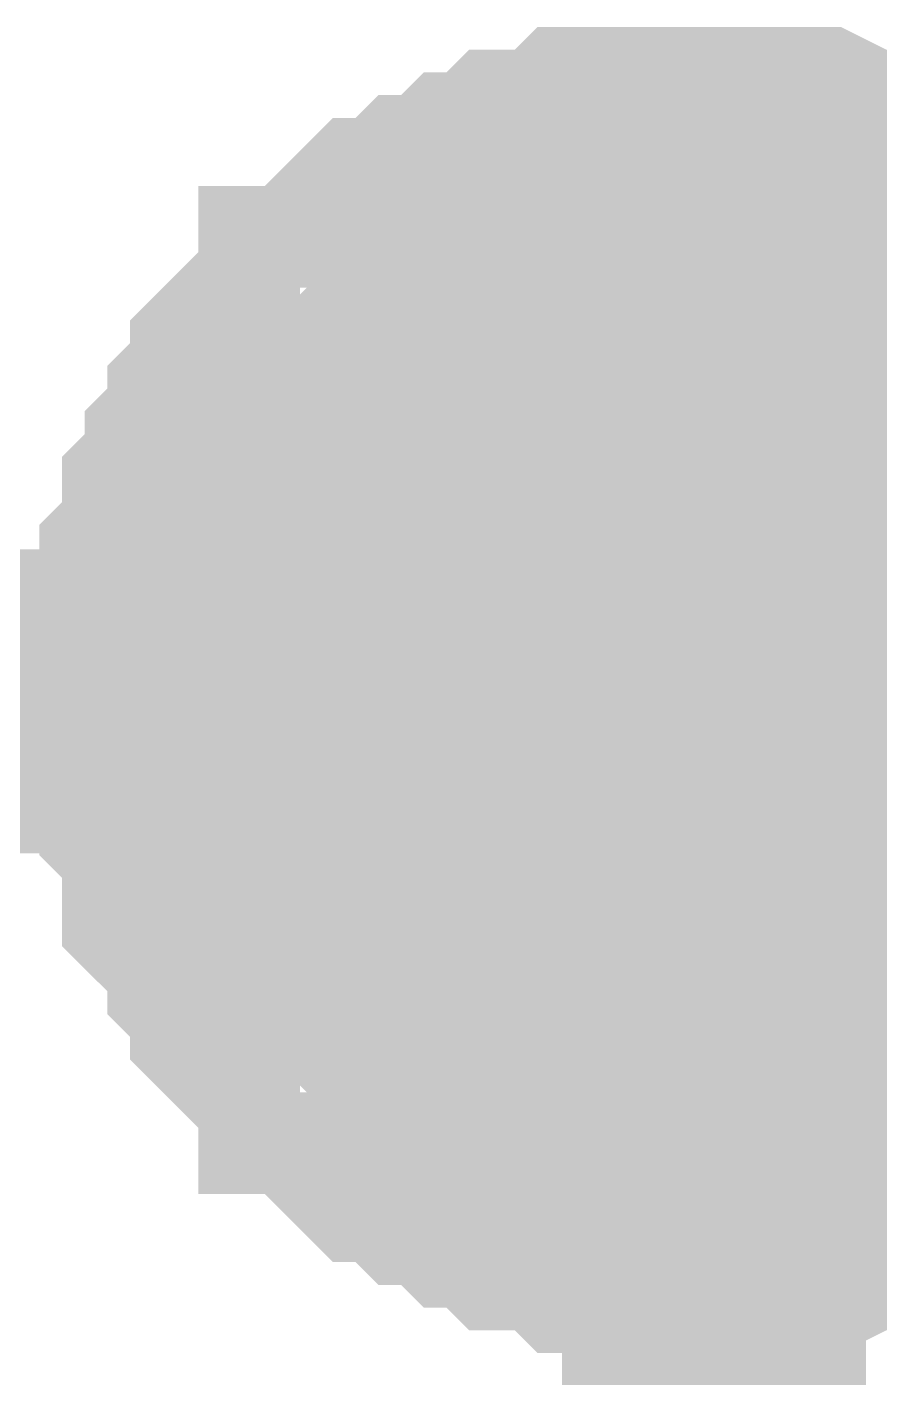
# Model space of a CAD drawing. Header units: inches. Extents: x 0 to 594, y 0 to 420.
# Drawn here: x 536.835 to 537.675, y 159.32 to 160.651 of the extents above; entities that cross this region are included whole.
import ezdxf

# ---------------------------------------------------------------- set-up
doc = ezdxf.new("R2010")
doc.units = ezdxf.units.IN
doc.layers.add('Sheet', color=255, linetype='Continuous')

msp = doc.modelspace()

# ---------------------------------------------------------------- linework, layer by layer
at = {"layer": 'Sheet'}
for points in [[(536.9966, 159.9861, 0.2997, 0.2997, 0), (536.9966, 160.0085, 0.2997, 0.2997, 0), (536.9966, 160.0309, 0.2997, 0.2997, 0), (536.9966, 160.0757, 0.2997, 0.2997, 0), (536.9966, 160.0981, 0.2997, 0.2997, 0), (537.019, 160.1205, 0.2997, 0.2997, 0), (537.019, 160.1429, 0.2997, 0.2997, 0), (537.019, 160.1653, 0.2997, 0.2997, 0), (537.0414, 160.1877, 0.2997, 0.2997, 0), (537.0414, 160.2101, 0.2997, 0.2997, 0), (537.0638, 160.2325, 0.2997, 0.2997, 0), (537.0638, 160.2549, 0.2997, 0.2997, 0), (537.0862, 160.2773, 0.2997, 0.2997, 0), (537.0862, 160.2997, 0.2997, 0.2997, 0), (537.1086, 160.3221, 0.2997, 0.2997, 0), (537.131, 160.3445, 0.2997, 0.2997, 0), (537.1534, 160.3445, 0.2997, 0.2997, 0), (537.1534, 160.3669, 0.2997, 0.2997, 0), (537.1758, 160.3893, 0.2997, 0.2997, 0), (537.1982, 160.4117, 0.2997, 0.2997, 0), (537.2206, 160.4117, 0.2997, 0.2997, 0), (537.243, 160.4341, 0.2997, 0.2997, 0), (537.2654, 160.4341, 0.2997, 0.2997, 0), (537.2878, 160.4565, 0.2997, 0.2997, 0), (537.3102, 160.4565, 0.2997, 0.2997, 0), (537.3326, 160.4789, 0.2997, 0.2997, 0), (537.355, 160.4789, 0.2997, 0.2997, 0), (537.3774, 160.4789, 0.2997, 0.2997, 0), (537.3998, 160.5013, 0.2997, 0.2997, 0), (537.4222, 160.5013, 0.2997, 0.2997, 0), (537.467, 160.5013, 0.2997, 0.2997, 0), (537.4894, 160.5013, 0.2997, 0.2997, 0), (537.5118, 160.5013, 0.2997, 0.2997, 0)], [(536.9966, 159.9861, 0.2997, 0.2997, 0), (536.9966, 160.0085, 0.2997, 0.2997, 0), (536.9966, 160.0309, 0.2997, 0.2997, 0), (536.9966, 160.0757, 0.2997, 0.2997, 0), (536.9966, 160.0981, 0.2997, 0.2997, 0), (537.019, 160.1205, 0.2997, 0.2997, 0), (537.019, 160.1429, 0.2997, 0.2997, 0), (537.019, 160.1653, 0.2997, 0.2997, 0), (537.0414, 160.1877, 0.2997, 0.2997, 0), (537.0414, 160.2101, 0.2997, 0.2997, 0), (537.0638, 160.2325, 0.2997, 0.2997, 0), (537.0638, 160.2549, 0.2997, 0.2997, 0), (537.0862, 160.2773, 0.2997, 0.2997, 0), (537.0862, 160.2997, 0.2997, 0.2997, 0), (537.1086, 160.3221, 0.2997, 0.2997, 0), (537.131, 160.3445, 0.2997, 0.2997, 0), (537.1534, 160.3445, 0.2997, 0.2997, 0), (537.1534, 160.3669, 0.2997, 0.2997, 0), (537.1758, 160.3893, 0.2997, 0.2997, 0), (537.1982, 160.4117, 0.2997, 0.2997, 0), (537.2206, 160.4117, 0.2997, 0.2997, 0), (537.243, 160.4341, 0.2997, 0.2997, 0), (537.2654, 160.4341, 0.2997, 0.2997, 0), (537.2878, 160.4565, 0.2997, 0.2997, 0), (537.3102, 160.4565, 0.2997, 0.2997, 0), (537.3326, 160.4789, 0.2997, 0.2997, 0), (537.355, 160.4789, 0.2997, 0.2997, 0), (537.3774, 160.4789, 0.2997, 0.2997, 0), (537.3998, 160.5013, 0.2997, 0.2997, 0), (537.4222, 160.5013, 0.2997, 0.2997, 0), (537.467, 160.5013, 0.2997, 0.2997, 0), (537.4894, 160.5013, 0.2997, 0.2997, 0), (537.5118, 160.5013, 0.2997, 0.2997, 0)], [(536.9966, 159.9861, 0.2997, 0.2997, 0), (536.9966, 160.0085, 0.2997, 0.2997, 0), (536.9966, 160.0309, 0.2997, 0.2997, 0), (536.9966, 160.0757, 0.2997, 0.2997, 0), (536.9966, 160.0981, 0.2997, 0.2997, 0), (537.019, 160.1205, 0.2997, 0.2997, 0), (537.019, 160.1429, 0.2997, 0.2997, 0), (537.019, 160.1653, 0.2997, 0.2997, 0), (537.0414, 160.1877, 0.2997, 0.2997, 0), (537.0414, 160.2101, 0.2997, 0.2997, 0), (537.0638, 160.2325, 0.2997, 0.2997, 0), (537.0638, 160.2549, 0.2997, 0.2997, 0), (537.0862, 160.2773, 0.2997, 0.2997, 0), (537.0862, 160.2997, 0.2997, 0.2997, 0), (537.1086, 160.3221, 0.2997, 0.2997, 0), (537.131, 160.3445, 0.2997, 0.2997, 0), (537.1534, 160.3445, 0.2997, 0.2997, 0), (537.1534, 160.3669, 0.2997, 0.2997, 0), (537.1758, 160.3893, 0.2997, 0.2997, 0), (537.1982, 160.4117, 0.2997, 0.2997, 0), (537.2206, 160.4117, 0.2997, 0.2997, 0), (537.243, 160.4341, 0.2997, 0.2997, 0), (537.2654, 160.4341, 0.2997, 0.2997, 0), (537.2878, 160.4565, 0.2997, 0.2997, 0), (537.3102, 160.4565, 0.2997, 0.2997, 0), (537.3326, 160.4789, 0.2997, 0.2997, 0), (537.355, 160.4789, 0.2997, 0.2997, 0), (537.3774, 160.4789, 0.2997, 0.2997, 0), (537.3998, 160.5013, 0.2997, 0.2997, 0), (537.4222, 160.5013, 0.2997, 0.2997, 0), (537.467, 160.5013, 0.2997, 0.2997, 0), (537.4894, 160.5013, 0.2997, 0.2997, 0), (537.5118, 160.5013, 0.2997, 0.2997, 0)], [(536.9966, 159.9861, 0.2997, 0.2997, 0), (536.9966, 160.0085, 0.2997, 0.2997, 0), (536.9966, 160.0309, 0.2997, 0.2997, 0), (536.9966, 160.0757, 0.2997, 0.2997, 0), (536.9966, 160.0981, 0.2997, 0.2997, 0), (537.019, 160.1205, 0.2997, 0.2997, 0), (537.019, 160.1429, 0.2997, 0.2997, 0), (537.019, 160.1653, 0.2997, 0.2997, 0), (537.0414, 160.1877, 0.2997, 0.2997, 0), (537.0414, 160.2101, 0.2997, 0.2997, 0), (537.0638, 160.2325, 0.2997, 0.2997, 0), (537.0638, 160.2549, 0.2997, 0.2997, 0), (537.0862, 160.2773, 0.2997, 0.2997, 0), (537.0862, 160.2997, 0.2997, 0.2997, 0), (537.1086, 160.3221, 0.2997, 0.2997, 0), (537.131, 160.3445, 0.2997, 0.2997, 0), (537.1534, 160.3445, 0.2997, 0.2997, 0), (537.1534, 160.3669, 0.2997, 0.2997, 0), (537.1758, 160.3893, 0.2997, 0.2997, 0), (537.1982, 160.4117, 0.2997, 0.2997, 0), (537.2206, 160.4117, 0.2997, 0.2997, 0), (537.243, 160.4341, 0.2997, 0.2997, 0), (537.2654, 160.4341, 0.2997, 0.2997, 0), (537.2878, 160.4565, 0.2997, 0.2997, 0), (537.3102, 160.4565, 0.2997, 0.2997, 0), (537.3326, 160.4789, 0.2997, 0.2997, 0), (537.355, 160.4789, 0.2997, 0.2997, 0), (537.3774, 160.4789, 0.2997, 0.2997, 0), (537.3998, 160.5013, 0.2997, 0.2997, 0), (537.4222, 160.5013, 0.2997, 0.2997, 0), (537.467, 160.5013, 0.2997, 0.2997, 0), (537.4894, 160.5013, 0.2997, 0.2997, 0), (537.5118, 160.5013, 0.2997, 0.2997, 0)], [(536.9966, 159.9861, 0.2997, 0.2997, 0), (536.9966, 160.0085, 0.2997, 0.2997, 0), (536.9966, 160.0309, 0.2997, 0.2997, 0), (536.9966, 160.0757, 0.2997, 0.2997, 0), (536.9966, 160.0981, 0.2997, 0.2997, 0), (537.019, 160.1205, 0.2997, 0.2997, 0), (537.019, 160.1429, 0.2997, 0.2997, 0), (537.019, 160.1653, 0.2997, 0.2997, 0), (537.0414, 160.1877, 0.2997, 0.2997, 0), (537.0414, 160.2101, 0.2997, 0.2997, 0), (537.0638, 160.2325, 0.2997, 0.2997, 0), (537.0638, 160.2549, 0.2997, 0.2997, 0), (537.0862, 160.2773, 0.2997, 0.2997, 0), (537.0862, 160.2997, 0.2997, 0.2997, 0), (537.1086, 160.3221, 0.2997, 0.2997, 0), (537.131, 160.3445, 0.2997, 0.2997, 0), (537.1534, 160.3445, 0.2997, 0.2997, 0), (537.1534, 160.3669, 0.2997, 0.2997, 0), (537.1758, 160.3893, 0.2997, 0.2997, 0), (537.1982, 160.4117, 0.2997, 0.2997, 0), (537.2206, 160.4117, 0.2997, 0.2997, 0), (537.243, 160.4341, 0.2997, 0.2997, 0), (537.2654, 160.4341, 0.2997, 0.2997, 0), (537.2878, 160.4565, 0.2997, 0.2997, 0), (537.3102, 160.4565, 0.2997, 0.2997, 0), (537.3326, 160.4789, 0.2997, 0.2997, 0), (537.355, 160.4789, 0.2997, 0.2997, 0), (537.3774, 160.4789, 0.2997, 0.2997, 0), (537.3998, 160.5013, 0.2997, 0.2997, 0), (537.4222, 160.5013, 0.2997, 0.2997, 0), (537.467, 160.5013, 0.2997, 0.2997, 0), (537.4894, 160.5013, 0.2997, 0.2997, 0), (537.5118, 160.5013, 0.2997, 0.2997, 0)], [(537.5118, 160.5013, 0.2997, 0.2997, 0), (537.5118, 160.5013, 0.2997, 0.2997, 0)], [(537.5118, 160.5013, 0.2997, 0.2997, 0), (537.5342, 160.5013, 0.2997, 0.2997, 0), (537.5566, 160.5013, 0.2997, 0.2997, 0), (537.579, 160.5013, 0.2997, 0.2997, 0), (537.6014, 160.5013, 0.2997, 0.2997, 0), (537.6462, 160.4789, 0.2997, 0.2997, 0), (537.6686, 160.4789, 0.2997, 0.2997, 0), (537.691, 160.4789, 0.2997, 0.2997, 0), (537.7133, 160.4565, 0.2997, 0.2997, 0), (537.7357, 160.4565, 0.2997, 0.2997, 0), (537.7581, 160.4341, 0.2997, 0.2997, 0), (537.7805, 160.4341, 0.2997, 0.2997, 0), (537.8029, 160.4117, 0.2997, 0.2997, 0), (537.8029, 160.4117, 0.2997, 0.2997, 0), (537.8253, 160.3893, 0.2997, 0.2997, 0)], [(537.5118, 160.5013, 0.2997, 0.2997, 0), (537.5118, 160.5013, 0.2997, 0.2997, 0)], [(537.5118, 160.5013, 0.2997, 0.2997, 0), (537.5342, 160.5013, 0.2997, 0.2997, 0), (537.5566, 160.5013, 0.2997, 0.2997, 0), (537.579, 160.5013, 0.2997, 0.2997, 0), (537.6014, 160.5013, 0.2997, 0.2997, 0), (537.6462, 160.4789, 0.2997, 0.2997, 0), (537.6686, 160.4789, 0.2997, 0.2997, 0), (537.691, 160.4789, 0.2997, 0.2997, 0), (537.7133, 160.4565, 0.2997, 0.2997, 0), (537.7357, 160.4565, 0.2997, 0.2997, 0), (537.7581, 160.4341, 0.2997, 0.2997, 0), (537.7805, 160.4341, 0.2997, 0.2997, 0), (537.8029, 160.4117, 0.2997, 0.2997, 0), (537.8029, 160.4117, 0.2997, 0.2997, 0), (537.8253, 160.3893, 0.2997, 0.2997, 0)], [(537.5118, 160.5013, 0.2997, 0.2997, 0), (537.5118, 160.5013, 0.2997, 0.2997, 0)], [(537.5118, 160.5013, 0.2997, 0.2997, 0), (537.5342, 160.5013, 0.2997, 0.2997, 0), (537.5566, 160.5013, 0.2997, 0.2997, 0), (537.579, 160.5013, 0.2997, 0.2997, 0), (537.6014, 160.5013, 0.2997, 0.2997, 0), (537.6462, 160.4789, 0.2997, 0.2997, 0), (537.6686, 160.4789, 0.2997, 0.2997, 0), (537.691, 160.4789, 0.2997, 0.2997, 0), (537.7133, 160.4565, 0.2997, 0.2997, 0), (537.7357, 160.4565, 0.2997, 0.2997, 0), (537.7581, 160.4341, 0.2997, 0.2997, 0), (537.7805, 160.4341, 0.2997, 0.2997, 0), (537.8029, 160.4117, 0.2997, 0.2997, 0), (537.8029, 160.4117, 0.2997, 0.2997, 0), (537.8253, 160.3893, 0.2997, 0.2997, 0)], [(537.5118, 160.5013, 0.2997, 0.2997, 0), (537.5118, 160.5013, 0.2997, 0.2997, 0)], [(537.5118, 160.5013, 0.2997, 0.2997, 0), (537.5342, 160.5013, 0.2997, 0.2997, 0), (537.5566, 160.5013, 0.2997, 0.2997, 0), (537.579, 160.5013, 0.2997, 0.2997, 0), (537.6014, 160.5013, 0.2997, 0.2997, 0), (537.6462, 160.4789, 0.2997, 0.2997, 0), (537.6686, 160.4789, 0.2997, 0.2997, 0), (537.691, 160.4789, 0.2997, 0.2997, 0), (537.7133, 160.4565, 0.2997, 0.2997, 0), (537.7357, 160.4565, 0.2997, 0.2997, 0), (537.7581, 160.4341, 0.2997, 0.2997, 0), (537.7805, 160.4341, 0.2997, 0.2997, 0), (537.8029, 160.4117, 0.2997, 0.2997, 0), (537.8029, 160.4117, 0.2997, 0.2997, 0), (537.8253, 160.3893, 0.2997, 0.2997, 0)], [(537.5118, 160.5013, 0.2997, 0.2997, 0), (537.5118, 160.5013, 0.2997, 0.2997, 0)], [(537.5118, 160.5013, 0.2997, 0.2997, 0), (537.5342, 160.5013, 0.2997, 0.2997, 0), (537.5566, 160.5013, 0.2997, 0.2997, 0), (537.579, 160.5013, 0.2997, 0.2997, 0), (537.6014, 160.5013, 0.2997, 0.2997, 0), (537.6462, 160.4789, 0.2997, 0.2997, 0), (537.6686, 160.4789, 0.2997, 0.2997, 0), (537.691, 160.4789, 0.2997, 0.2997, 0), (537.7133, 160.4565, 0.2997, 0.2997, 0), (537.7357, 160.4565, 0.2997, 0.2997, 0), (537.7581, 160.4341, 0.2997, 0.2997, 0), (537.7805, 160.4341, 0.2997, 0.2997, 0), (537.8029, 160.4117, 0.2997, 0.2997, 0), (537.8029, 160.4117, 0.2997, 0.2997, 0), (537.8253, 160.3893, 0.2997, 0.2997, 0)], [(536.9966, 159.9861, 0.0991, 0.0991, 0), (536.9966, 160.0085, 0.0991, 0.0991, 0), (536.9966, 160.0309, 0.0991, 0.0991, 0), (536.9966, 160.0757, 0.0991, 0.0991, 0), (536.9966, 160.0981, 0.0991, 0.0991, 0), (537.019, 160.1205, 0.0991, 0.0991, 0), (537.019, 160.1429, 0.0991, 0.0991, 0), (537.019, 160.1653, 0.0991, 0.0991, 0), (537.0414, 160.1877, 0.0991, 0.0991, 0), (537.0414, 160.2101, 0.0991, 0.0991, 0), (537.0638, 160.2325, 0.0991, 0.0991, 0), (537.0638, 160.2549, 0.0991, 0.0991, 0), (537.0862, 160.2773, 0.0991, 0.0991, 0), (537.0862, 160.2997, 0.0991, 0.0991, 0), (537.1086, 160.3221, 0.0991, 0.0991, 0), (537.131, 160.3445, 0.0991, 0.0991, 0), (537.1534, 160.3445, 0.0991, 0.0991, 0), (537.1534, 160.3669, 0.0991, 0.0991, 0), (537.1758, 160.3893, 0.0991, 0.0991, 0), (537.1982, 160.4117, 0.0991, 0.0991, 0), (537.2206, 160.4117, 0.0991, 0.0991, 0), (537.243, 160.4341, 0.0991, 0.0991, 0), (537.2654, 160.4341, 0.0991, 0.0991, 0), (537.2878, 160.4565, 0.0991, 0.0991, 0), (537.3102, 160.4565, 0.0991, 0.0991, 0), (537.3326, 160.4789, 0.0991, 0.0991, 0), (537.355, 160.4789, 0.0991, 0.0991, 0), (537.3774, 160.4789, 0.0991, 0.0991, 0), (537.3998, 160.5013, 0.0991, 0.0991, 0), (537.4222, 160.5013, 0.0991, 0.0991, 0), (537.467, 160.5013, 0.0991, 0.0991, 0), (537.4894, 160.5013, 0.0991, 0.0991, 0), (537.5118, 160.5013, 0.0991, 0.0991, 0)], [(536.9966, 159.9861, 0.0991, 0.0991, 0), (536.9966, 160.0085, 0.0991, 0.0991, 0), (536.9966, 160.0309, 0.0991, 0.0991, 0), (536.9966, 160.0757, 0.0991, 0.0991, 0), (536.9966, 160.0981, 0.0991, 0.0991, 0), (537.019, 160.1205, 0.0991, 0.0991, 0), (537.019, 160.1429, 0.0991, 0.0991, 0), (537.019, 160.1653, 0.0991, 0.0991, 0), (537.0414, 160.1877, 0.0991, 0.0991, 0), (537.0414, 160.2101, 0.0991, 0.0991, 0), (537.0638, 160.2325, 0.0991, 0.0991, 0), (537.0638, 160.2549, 0.0991, 0.0991, 0), (537.0862, 160.2773, 0.0991, 0.0991, 0), (537.0862, 160.2997, 0.0991, 0.0991, 0), (537.1086, 160.3221, 0.0991, 0.0991, 0), (537.131, 160.3445, 0.0991, 0.0991, 0), (537.1534, 160.3445, 0.0991, 0.0991, 0), (537.1534, 160.3669, 0.0991, 0.0991, 0), (537.1758, 160.3893, 0.0991, 0.0991, 0), (537.1982, 160.4117, 0.0991, 0.0991, 0), (537.2206, 160.4117, 0.0991, 0.0991, 0), (537.243, 160.4341, 0.0991, 0.0991, 0), (537.2654, 160.4341, 0.0991, 0.0991, 0), (537.2878, 160.4565, 0.0991, 0.0991, 0), (537.3102, 160.4565, 0.0991, 0.0991, 0), (537.3326, 160.4789, 0.0991, 0.0991, 0), (537.355, 160.4789, 0.0991, 0.0991, 0), (537.3774, 160.4789, 0.0991, 0.0991, 0), (537.3998, 160.5013, 0.0991, 0.0991, 0), (537.4222, 160.5013, 0.0991, 0.0991, 0), (537.467, 160.5013, 0.0991, 0.0991, 0), (537.4894, 160.5013, 0.0991, 0.0991, 0), (537.5118, 160.5013, 0.0991, 0.0991, 0)], [(536.9966, 159.9861, 0.0991, 0.0991, 0), (536.9966, 160.0085, 0.0991, 0.0991, 0), (536.9966, 160.0309, 0.0991, 0.0991, 0), (536.9966, 160.0757, 0.0991, 0.0991, 0), (536.9966, 160.0981, 0.0991, 0.0991, 0), (537.019, 160.1205, 0.0991, 0.0991, 0), (537.019, 160.1429, 0.0991, 0.0991, 0), (537.019, 160.1653, 0.0991, 0.0991, 0), (537.0414, 160.1877, 0.0991, 0.0991, 0), (537.0414, 160.2101, 0.0991, 0.0991, 0), (537.0638, 160.2325, 0.0991, 0.0991, 0), (537.0638, 160.2549, 0.0991, 0.0991, 0), (537.0862, 160.2773, 0.0991, 0.0991, 0), (537.0862, 160.2997, 0.0991, 0.0991, 0), (537.1086, 160.3221, 0.0991, 0.0991, 0), (537.131, 160.3445, 0.0991, 0.0991, 0), (537.1534, 160.3445, 0.0991, 0.0991, 0), (537.1534, 160.3669, 0.0991, 0.0991, 0), (537.1758, 160.3893, 0.0991, 0.0991, 0), (537.1982, 160.4117, 0.0991, 0.0991, 0), (537.2206, 160.4117, 0.0991, 0.0991, 0), (537.243, 160.4341, 0.0991, 0.0991, 0), (537.2654, 160.4341, 0.0991, 0.0991, 0), (537.2878, 160.4565, 0.0991, 0.0991, 0), (537.3102, 160.4565, 0.0991, 0.0991, 0), (537.3326, 160.4789, 0.0991, 0.0991, 0), (537.355, 160.4789, 0.0991, 0.0991, 0), (537.3774, 160.4789, 0.0991, 0.0991, 0), (537.3998, 160.5013, 0.0991, 0.0991, 0), (537.4222, 160.5013, 0.0991, 0.0991, 0), (537.467, 160.5013, 0.0991, 0.0991, 0), (537.4894, 160.5013, 0.0991, 0.0991, 0), (537.5118, 160.5013, 0.0991, 0.0991, 0)], [(536.9966, 159.9861, 0.0991, 0.0991, 0), (536.9966, 160.0085, 0.0991, 0.0991, 0), (536.9966, 160.0309, 0.0991, 0.0991, 0), (536.9966, 160.0757, 0.0991, 0.0991, 0), (536.9966, 160.0981, 0.0991, 0.0991, 0), (537.019, 160.1205, 0.0991, 0.0991, 0), (537.019, 160.1429, 0.0991, 0.0991, 0), (537.019, 160.1653, 0.0991, 0.0991, 0), (537.0414, 160.1877, 0.0991, 0.0991, 0), (537.0414, 160.2101, 0.0991, 0.0991, 0), (537.0638, 160.2325, 0.0991, 0.0991, 0), (537.0638, 160.2549, 0.0991, 0.0991, 0), (537.0862, 160.2773, 0.0991, 0.0991, 0), (537.0862, 160.2997, 0.0991, 0.0991, 0), (537.1086, 160.3221, 0.0991, 0.0991, 0), (537.131, 160.3445, 0.0991, 0.0991, 0), (537.1534, 160.3445, 0.0991, 0.0991, 0), (537.1534, 160.3669, 0.0991, 0.0991, 0), (537.1758, 160.3893, 0.0991, 0.0991, 0), (537.1982, 160.4117, 0.0991, 0.0991, 0), (537.2206, 160.4117, 0.0991, 0.0991, 0), (537.243, 160.4341, 0.0991, 0.0991, 0), (537.2654, 160.4341, 0.0991, 0.0991, 0), (537.2878, 160.4565, 0.0991, 0.0991, 0), (537.3102, 160.4565, 0.0991, 0.0991, 0), (537.3326, 160.4789, 0.0991, 0.0991, 0), (537.355, 160.4789, 0.0991, 0.0991, 0), (537.3774, 160.4789, 0.0991, 0.0991, 0), (537.3998, 160.5013, 0.0991, 0.0991, 0), (537.4222, 160.5013, 0.0991, 0.0991, 0), (537.467, 160.5013, 0.0991, 0.0991, 0), (537.4894, 160.5013, 0.0991, 0.0991, 0), (537.5118, 160.5013, 0.0991, 0.0991, 0)], [(536.9966, 159.9861, 0.0991, 0.0991, 0), (536.9966, 160.0085, 0.0991, 0.0991, 0), (536.9966, 160.0309, 0.0991, 0.0991, 0), (536.9966, 160.0757, 0.0991, 0.0991, 0), (536.9966, 160.0981, 0.0991, 0.0991, 0), (537.019, 160.1205, 0.0991, 0.0991, 0), (537.019, 160.1429, 0.0991, 0.0991, 0), (537.019, 160.1653, 0.0991, 0.0991, 0), (537.0414, 160.1877, 0.0991, 0.0991, 0), (537.0414, 160.2101, 0.0991, 0.0991, 0), (537.0638, 160.2325, 0.0991, 0.0991, 0), (537.0638, 160.2549, 0.0991, 0.0991, 0), (537.0862, 160.2773, 0.0991, 0.0991, 0), (537.0862, 160.2997, 0.0991, 0.0991, 0), (537.1086, 160.3221, 0.0991, 0.0991, 0), (537.131, 160.3445, 0.0991, 0.0991, 0), (537.1534, 160.3445, 0.0991, 0.0991, 0), (537.1534, 160.3669, 0.0991, 0.0991, 0), (537.1758, 160.3893, 0.0991, 0.0991, 0), (537.1982, 160.4117, 0.0991, 0.0991, 0), (537.2206, 160.4117, 0.0991, 0.0991, 0), (537.243, 160.4341, 0.0991, 0.0991, 0), (537.2654, 160.4341, 0.0991, 0.0991, 0), (537.2878, 160.4565, 0.0991, 0.0991, 0), (537.3102, 160.4565, 0.0991, 0.0991, 0), (537.3326, 160.4789, 0.0991, 0.0991, 0), (537.355, 160.4789, 0.0991, 0.0991, 0), (537.3774, 160.4789, 0.0991, 0.0991, 0), (537.3998, 160.5013, 0.0991, 0.0991, 0), (537.4222, 160.5013, 0.0991, 0.0991, 0), (537.467, 160.5013, 0.0991, 0.0991, 0), (537.4894, 160.5013, 0.0991, 0.0991, 0), (537.5118, 160.5013, 0.0991, 0.0991, 0)], [(537.5118, 160.5013, 0.0991, 0.0991, 0), (537.5118, 160.5013, 0.0991, 0.0991, 0)], [(537.5118, 160.5013, 0.0991, 0.0991, 0), (537.5342, 160.5013, 0.0991, 0.0991, 0), (537.5566, 160.5013, 0.0991, 0.0991, 0), (537.579, 160.5013, 0.0991, 0.0991, 0), (537.6014, 160.5013, 0.0991, 0.0991, 0), (537.6462, 160.4789, 0.0991, 0.0991, 0), (537.6686, 160.4789, 0.0991, 0.0991, 0), (537.691, 160.4789, 0.0991, 0.0991, 0), (537.7133, 160.4565, 0.0991, 0.0991, 0), (537.7357, 160.4565, 0.0991, 0.0991, 0)], [(537.5118, 160.5013, 0.0991, 0.0991, 0), (537.5118, 160.5013, 0.0991, 0.0991, 0)], [(537.5118, 160.5013, 0.0991, 0.0991, 0), (537.5342, 160.5013, 0.0991, 0.0991, 0), (537.5566, 160.5013, 0.0991, 0.0991, 0), (537.579, 160.5013, 0.0991, 0.0991, 0), (537.6014, 160.5013, 0.0991, 0.0991, 0), (537.6462, 160.4789, 0.0991, 0.0991, 0), (537.6686, 160.4789, 0.0991, 0.0991, 0), (537.691, 160.4789, 0.0991, 0.0991, 0), (537.7133, 160.4565, 0.0991, 0.0991, 0), (537.7357, 160.4565, 0.0991, 0.0991, 0)], [(537.5118, 160.5013, 0.0991, 0.0991, 0), (537.5118, 160.5013, 0.0991, 0.0991, 0)], [(537.5118, 160.5013, 0.0991, 0.0991, 0), (537.5342, 160.5013, 0.0991, 0.0991, 0), (537.5566, 160.5013, 0.0991, 0.0991, 0), (537.579, 160.5013, 0.0991, 0.0991, 0), (537.6014, 160.5013, 0.0991, 0.0991, 0), (537.6462, 160.4789, 0.0991, 0.0991, 0), (537.6686, 160.4789, 0.0991, 0.0991, 0), (537.691, 160.4789, 0.0991, 0.0991, 0), (537.7133, 160.4565, 0.0991, 0.0991, 0), (537.7357, 160.4565, 0.0991, 0.0991, 0)], [(537.5118, 160.5013, 0.0991, 0.0991, 0), (537.5118, 160.5013, 0.0991, 0.0991, 0)], [(537.5118, 160.5013, 0.0991, 0.0991, 0), (537.5342, 160.5013, 0.0991, 0.0991, 0), (537.5566, 160.5013, 0.0991, 0.0991, 0), (537.579, 160.5013, 0.0991, 0.0991, 0), (537.6014, 160.5013, 0.0991, 0.0991, 0), (537.6462, 160.4789, 0.0991, 0.0991, 0), (537.6686, 160.4789, 0.0991, 0.0991, 0), (537.691, 160.4789, 0.0991, 0.0991, 0), (537.7133, 160.4565, 0.0991, 0.0991, 0), (537.7357, 160.4565, 0.0991, 0.0991, 0)], [(537.5118, 160.5013, 0.0991, 0.0991, 0), (537.5118, 160.5013, 0.0991, 0.0991, 0)], [(537.5118, 160.5013, 0.0991, 0.0991, 0), (537.5342, 160.5013, 0.0991, 0.0991, 0), (537.5566, 160.5013, 0.0991, 0.0991, 0), (537.579, 160.5013, 0.0991, 0.0991, 0), (537.6014, 160.5013, 0.0991, 0.0991, 0), (537.6462, 160.4789, 0.0991, 0.0991, 0), (537.6686, 160.4789, 0.0991, 0.0991, 0), (537.691, 160.4789, 0.0991, 0.0991, 0), (537.7133, 160.4565, 0.0991, 0.0991, 0), (537.7357, 160.4565, 0.0991, 0.0991, 0)], [(530.0084, 159.9861, 0.2997, 0.2997, 0), (537.5118, 159.9861, 0.2997, 0.2997, 0), (550.01, 159.9861, 0.2997, 0.2997, 0), (559.9995, 159.9861, 0.2997, 0.2997, 0)], [(537.5118, 159.4934, 0.2997, 0.2997, 0), (537.4894, 159.4934, 0.2997, 0.2997, 0), (537.467, 159.4934, 0.2997, 0.2997, 0), (537.4222, 159.4934, 0.2997, 0.2997, 0), (537.3998, 159.4934, 0.2997, 0.2997, 0), (537.3774, 159.5158, 0.2997, 0.2997, 0), (537.355, 159.5158, 0.2997, 0.2997, 0), (537.3326, 159.5158, 0.2997, 0.2997, 0), (537.3102, 159.5382, 0.2997, 0.2997, 0), (537.2878, 159.5382, 0.2997, 0.2997, 0), (537.2654, 159.5606, 0.2997, 0.2997, 0), (537.243, 159.5606, 0.2997, 0.2997, 0), (537.2206, 159.583, 0.2997, 0.2997, 0), (537.1982, 159.583, 0.2997, 0.2997, 0), (537.1758, 159.6054, 0.2997, 0.2997, 0), (537.1534, 159.6278, 0.2997, 0.2997, 0), (537.1534, 159.6502, 0.2997, 0.2997, 0), (537.131, 159.6502, 0.2997, 0.2997, 0), (537.1086, 159.6726, 0.2997, 0.2997, 0), (537.0862, 159.695, 0.2997, 0.2997, 0), (537.0862, 159.7174, 0.2997, 0.2997, 0), (537.0638, 159.7398, 0.2997, 0.2997, 0), (537.0638, 159.7622, 0.2997, 0.2997, 0), (537.0414, 159.7846, 0.2997, 0.2997, 0), (537.0414, 159.7846, 0.2997, 0.2997, 0), (537.019, 159.807, 0.2997, 0.2997, 0), (537.019, 159.8517, 0.2997, 0.2997, 0), (537.019, 159.8741, 0.2997, 0.2997, 0), (536.9966, 159.8965, 0.2997, 0.2997, 0), (536.9966, 159.9189, 0.2997, 0.2997, 0), (536.9966, 159.9413, 0.2997, 0.2997, 0), (536.9966, 159.9637, 0.2997, 0.2997, 0), (536.9966, 159.9861, 0.2997, 0.2997, 0)], [(536.9966, 159.9861, 0.2997, 0.2997, 0), (536.9966, 159.9861, 0.2997, 0.2997, 0)], [(537.5118, 159.4934, 0.2997, 0.2997, 0), (537.4894, 159.4934, 0.2997, 0.2997, 0), (537.467, 159.4934, 0.2997, 0.2997, 0), (537.4222, 159.4934, 0.2997, 0.2997, 0), (537.3998, 159.4934, 0.2997, 0.2997, 0), (537.3774, 159.5158, 0.2997, 0.2997, 0), (537.355, 159.5158, 0.2997, 0.2997, 0), (537.3326, 159.5158, 0.2997, 0.2997, 0), (537.3102, 159.5382, 0.2997, 0.2997, 0), (537.2878, 159.5382, 0.2997, 0.2997, 0), (537.2654, 159.5606, 0.2997, 0.2997, 0), (537.243, 159.5606, 0.2997, 0.2997, 0), (537.2206, 159.583, 0.2997, 0.2997, 0), (537.1982, 159.583, 0.2997, 0.2997, 0), (537.1758, 159.6054, 0.2997, 0.2997, 0), (537.1534, 159.6278, 0.2997, 0.2997, 0), (537.1534, 159.6502, 0.2997, 0.2997, 0), (537.131, 159.6502, 0.2997, 0.2997, 0), (537.1086, 159.6726, 0.2997, 0.2997, 0), (537.0862, 159.695, 0.2997, 0.2997, 0), (537.0862, 159.7174, 0.2997, 0.2997, 0), (537.0638, 159.7398, 0.2997, 0.2997, 0), (537.0638, 159.7622, 0.2997, 0.2997, 0), (537.0414, 159.7846, 0.2997, 0.2997, 0), (537.0414, 159.7846, 0.2997, 0.2997, 0), (537.019, 159.807, 0.2997, 0.2997, 0), (537.019, 159.8517, 0.2997, 0.2997, 0), (537.019, 159.8741, 0.2997, 0.2997, 0), (536.9966, 159.8965, 0.2997, 0.2997, 0), (536.9966, 159.9189, 0.2997, 0.2997, 0), (536.9966, 159.9413, 0.2997, 0.2997, 0), (536.9966, 159.9637, 0.2997, 0.2997, 0), (536.9966, 159.9861, 0.2997, 0.2997, 0)], [(536.9966, 159.9861, 0.2997, 0.2997, 0), (536.9966, 159.9861, 0.2997, 0.2997, 0)], [(537.5118, 159.4934, 0.2997, 0.2997, 0), (537.4894, 159.4934, 0.2997, 0.2997, 0), (537.467, 159.4934, 0.2997, 0.2997, 0), (537.4222, 159.4934, 0.2997, 0.2997, 0), (537.3998, 159.4934, 0.2997, 0.2997, 0), (537.3774, 159.5158, 0.2997, 0.2997, 0), (537.355, 159.5158, 0.2997, 0.2997, 0), (537.3326, 159.5158, 0.2997, 0.2997, 0), (537.3102, 159.5382, 0.2997, 0.2997, 0), (537.2878, 159.5382, 0.2997, 0.2997, 0), (537.2654, 159.5606, 0.2997, 0.2997, 0), (537.243, 159.5606, 0.2997, 0.2997, 0), (537.2206, 159.583, 0.2997, 0.2997, 0), (537.1982, 159.583, 0.2997, 0.2997, 0), (537.1758, 159.6054, 0.2997, 0.2997, 0), (537.1534, 159.6278, 0.2997, 0.2997, 0), (537.1534, 159.6502, 0.2997, 0.2997, 0), (537.131, 159.6502, 0.2997, 0.2997, 0), (537.1086, 159.6726, 0.2997, 0.2997, 0), (537.0862, 159.695, 0.2997, 0.2997, 0), (537.0862, 159.7174, 0.2997, 0.2997, 0), (537.0638, 159.7398, 0.2997, 0.2997, 0), (537.0638, 159.7622, 0.2997, 0.2997, 0), (537.0414, 159.7846, 0.2997, 0.2997, 0), (537.0414, 159.7846, 0.2997, 0.2997, 0), (537.019, 159.807, 0.2997, 0.2997, 0), (537.019, 159.8517, 0.2997, 0.2997, 0), (537.019, 159.8741, 0.2997, 0.2997, 0), (536.9966, 159.8965, 0.2997, 0.2997, 0), (536.9966, 159.9189, 0.2997, 0.2997, 0), (536.9966, 159.9413, 0.2997, 0.2997, 0), (536.9966, 159.9637, 0.2997, 0.2997, 0), (536.9966, 159.9861, 0.2997, 0.2997, 0)], [(536.9966, 159.9861, 0.2997, 0.2997, 0), (536.9966, 159.9861, 0.2997, 0.2997, 0)], [(537.5118, 159.4934, 0.2997, 0.2997, 0), (537.4894, 159.4934, 0.2997, 0.2997, 0), (537.467, 159.4934, 0.2997, 0.2997, 0), (537.4222, 159.4934, 0.2997, 0.2997, 0), (537.3998, 159.4934, 0.2997, 0.2997, 0), (537.3774, 159.5158, 0.2997, 0.2997, 0), (537.355, 159.5158, 0.2997, 0.2997, 0), (537.3326, 159.5158, 0.2997, 0.2997, 0), (537.3102, 159.5382, 0.2997, 0.2997, 0), (537.2878, 159.5382, 0.2997, 0.2997, 0), (537.2654, 159.5606, 0.2997, 0.2997, 0), (537.243, 159.5606, 0.2997, 0.2997, 0), (537.2206, 159.583, 0.2997, 0.2997, 0), (537.1982, 159.583, 0.2997, 0.2997, 0), (537.1758, 159.6054, 0.2997, 0.2997, 0), (537.1534, 159.6278, 0.2997, 0.2997, 0), (537.1534, 159.6502, 0.2997, 0.2997, 0), (537.131, 159.6502, 0.2997, 0.2997, 0), (537.1086, 159.6726, 0.2997, 0.2997, 0), (537.0862, 159.695, 0.2997, 0.2997, 0), (537.0862, 159.7174, 0.2997, 0.2997, 0), (537.0638, 159.7398, 0.2997, 0.2997, 0), (537.0638, 159.7622, 0.2997, 0.2997, 0), (537.0414, 159.7846, 0.2997, 0.2997, 0), (537.0414, 159.7846, 0.2997, 0.2997, 0), (537.019, 159.807, 0.2997, 0.2997, 0), (537.019, 159.8517, 0.2997, 0.2997, 0), (537.019, 159.8741, 0.2997, 0.2997, 0), (536.9966, 159.8965, 0.2997, 0.2997, 0), (536.9966, 159.9189, 0.2997, 0.2997, 0), (536.9966, 159.9413, 0.2997, 0.2997, 0), (536.9966, 159.9637, 0.2997, 0.2997, 0), (536.9966, 159.9861, 0.2997, 0.2997, 0)], [(536.9966, 159.9861, 0.2997, 0.2997, 0), (536.9966, 159.9861, 0.2997, 0.2997, 0)], [(537.5118, 159.4934, 0.2997, 0.2997, 0), (537.4894, 159.4934, 0.2997, 0.2997, 0), (537.467, 159.4934, 0.2997, 0.2997, 0), (537.4222, 159.4934, 0.2997, 0.2997, 0), (537.3998, 159.4934, 0.2997, 0.2997, 0), (537.3774, 159.5158, 0.2997, 0.2997, 0), (537.355, 159.5158, 0.2997, 0.2997, 0), (537.3326, 159.5158, 0.2997, 0.2997, 0), (537.3102, 159.5382, 0.2997, 0.2997, 0), (537.2878, 159.5382, 0.2997, 0.2997, 0), (537.2654, 159.5606, 0.2997, 0.2997, 0), (537.243, 159.5606, 0.2997, 0.2997, 0), (537.2206, 159.583, 0.2997, 0.2997, 0), (537.1982, 159.583, 0.2997, 0.2997, 0), (537.1758, 159.6054, 0.2997, 0.2997, 0), (537.1534, 159.6278, 0.2997, 0.2997, 0), (537.1534, 159.6502, 0.2997, 0.2997, 0), (537.131, 159.6502, 0.2997, 0.2997, 0), (537.1086, 159.6726, 0.2997, 0.2997, 0), (537.0862, 159.695, 0.2997, 0.2997, 0), (537.0862, 159.7174, 0.2997, 0.2997, 0), (537.0638, 159.7398, 0.2997, 0.2997, 0), (537.0638, 159.7622, 0.2997, 0.2997, 0), (537.0414, 159.7846, 0.2997, 0.2997, 0), (537.0414, 159.7846, 0.2997, 0.2997, 0), (537.019, 159.807, 0.2997, 0.2997, 0), (537.019, 159.8517, 0.2997, 0.2997, 0), (537.019, 159.8741, 0.2997, 0.2997, 0), (536.9966, 159.8965, 0.2997, 0.2997, 0), (536.9966, 159.9189, 0.2997, 0.2997, 0), (536.9966, 159.9413, 0.2997, 0.2997, 0), (536.9966, 159.9637, 0.2997, 0.2997, 0), (536.9966, 159.9861, 0.2997, 0.2997, 0)], [(536.9966, 159.9861, 0.2997, 0.2997, 0), (536.9966, 159.9861, 0.2997, 0.2997, 0)], [(537.5118, 155.8874, 0.2997, 0.2997, 0), (537.5118, 159.9861, 0.2997, 0.2997, 0)], [(537.5118, 159.4934, 0.0991, 0.0991, 0), (537.4894, 159.4934, 0.0991, 0.0991, 0), (537.467, 159.4934, 0.0991, 0.0991, 0), (537.4222, 159.4934, 0.0991, 0.0991, 0), (537.3998, 159.4934, 0.0991, 0.0991, 0), (537.3774, 159.5158, 0.0991, 0.0991, 0), (537.355, 159.5158, 0.0991, 0.0991, 0), (537.3326, 159.5158, 0.0991, 0.0991, 0), (537.3102, 159.5382, 0.0991, 0.0991, 0), (537.2878, 159.5382, 0.0991, 0.0991, 0), (537.2654, 159.5606, 0.0991, 0.0991, 0), (537.243, 159.5606, 0.0991, 0.0991, 0), (537.2206, 159.583, 0.0991, 0.0991, 0), (537.1982, 159.583, 0.0991, 0.0991, 0), (537.1758, 159.6054, 0.0991, 0.0991, 0), (537.1534, 159.6278, 0.0991, 0.0991, 0), (537.1534, 159.6502, 0.0991, 0.0991, 0), (537.131, 159.6502, 0.0991, 0.0991, 0), (537.1086, 159.6726, 0.0991, 0.0991, 0), (537.0862, 159.695, 0.0991, 0.0991, 0), (537.0862, 159.7174, 0.0991, 0.0991, 0), (537.0638, 159.7398, 0.0991, 0.0991, 0), (537.0638, 159.7622, 0.0991, 0.0991, 0), (537.0414, 159.7846, 0.0991, 0.0991, 0), (537.0414, 159.7846, 0.0991, 0.0991, 0), (537.019, 159.807, 0.0991, 0.0991, 0), (537.019, 159.8517, 0.0991, 0.0991, 0), (537.019, 159.8741, 0.0991, 0.0991, 0), (536.9966, 159.8965, 0.0991, 0.0991, 0), (536.9966, 159.9189, 0.0991, 0.0991, 0), (536.9966, 159.9413, 0.0991, 0.0991, 0), (536.9966, 159.9637, 0.0991, 0.0991, 0), (536.9966, 159.9861, 0.0991, 0.0991, 0)], [(536.9966, 159.9861, 0.0991, 0.0991, 0), (536.9966, 159.9861, 0.0991, 0.0991, 0)], [(537.5118, 159.4934, 0.0991, 0.0991, 0), (537.4894, 159.4934, 0.0991, 0.0991, 0), (537.467, 159.4934, 0.0991, 0.0991, 0), (537.4222, 159.4934, 0.0991, 0.0991, 0), (537.3998, 159.4934, 0.0991, 0.0991, 0), (537.3774, 159.5158, 0.0991, 0.0991, 0), (537.355, 159.5158, 0.0991, 0.0991, 0), (537.3326, 159.5158, 0.0991, 0.0991, 0), (537.3102, 159.5382, 0.0991, 0.0991, 0), (537.2878, 159.5382, 0.0991, 0.0991, 0), (537.2654, 159.5606, 0.0991, 0.0991, 0), (537.243, 159.5606, 0.0991, 0.0991, 0), (537.2206, 159.583, 0.0991, 0.0991, 0), (537.1982, 159.583, 0.0991, 0.0991, 0), (537.1758, 159.6054, 0.0991, 0.0991, 0), (537.1534, 159.6278, 0.0991, 0.0991, 0), (537.1534, 159.6502, 0.0991, 0.0991, 0), (537.131, 159.6502, 0.0991, 0.0991, 0), (537.1086, 159.6726, 0.0991, 0.0991, 0), (537.0862, 159.695, 0.0991, 0.0991, 0), (537.0862, 159.7174, 0.0991, 0.0991, 0), (537.0638, 159.7398, 0.0991, 0.0991, 0), (537.0638, 159.7622, 0.0991, 0.0991, 0), (537.0414, 159.7846, 0.0991, 0.0991, 0), (537.0414, 159.7846, 0.0991, 0.0991, 0), (537.019, 159.807, 0.0991, 0.0991, 0), (537.019, 159.8517, 0.0991, 0.0991, 0), (537.019, 159.8741, 0.0991, 0.0991, 0), (536.9966, 159.8965, 0.0991, 0.0991, 0), (536.9966, 159.9189, 0.0991, 0.0991, 0), (536.9966, 159.9413, 0.0991, 0.0991, 0), (536.9966, 159.9637, 0.0991, 0.0991, 0), (536.9966, 159.9861, 0.0991, 0.0991, 0)], [(536.9966, 159.9861, 0.0991, 0.0991, 0), (536.9966, 159.9861, 0.0991, 0.0991, 0)], [(537.5118, 159.4934, 0.0991, 0.0991, 0), (537.4894, 159.4934, 0.0991, 0.0991, 0), (537.467, 159.4934, 0.0991, 0.0991, 0), (537.4222, 159.4934, 0.0991, 0.0991, 0), (537.3998, 159.4934, 0.0991, 0.0991, 0), (537.3774, 159.5158, 0.0991, 0.0991, 0), (537.355, 159.5158, 0.0991, 0.0991, 0), (537.3326, 159.5158, 0.0991, 0.0991, 0), (537.3102, 159.5382, 0.0991, 0.0991, 0), (537.2878, 159.5382, 0.0991, 0.0991, 0), (537.2654, 159.5606, 0.0991, 0.0991, 0), (537.243, 159.5606, 0.0991, 0.0991, 0), (537.2206, 159.583, 0.0991, 0.0991, 0), (537.1982, 159.583, 0.0991, 0.0991, 0), (537.1758, 159.6054, 0.0991, 0.0991, 0), (537.1534, 159.6278, 0.0991, 0.0991, 0), (537.1534, 159.6502, 0.0991, 0.0991, 0), (537.131, 159.6502, 0.0991, 0.0991, 0), (537.1086, 159.6726, 0.0991, 0.0991, 0), (537.0862, 159.695, 0.0991, 0.0991, 0), (537.0862, 159.7174, 0.0991, 0.0991, 0), (537.0638, 159.7398, 0.0991, 0.0991, 0), (537.0638, 159.7622, 0.0991, 0.0991, 0), (537.0414, 159.7846, 0.0991, 0.0991, 0), (537.0414, 159.7846, 0.0991, 0.0991, 0), (537.019, 159.807, 0.0991, 0.0991, 0), (537.019, 159.8517, 0.0991, 0.0991, 0), (537.019, 159.8741, 0.0991, 0.0991, 0), (536.9966, 159.8965, 0.0991, 0.0991, 0), (536.9966, 159.9189, 0.0991, 0.0991, 0), (536.9966, 159.9413, 0.0991, 0.0991, 0), (536.9966, 159.9637, 0.0991, 0.0991, 0), (536.9966, 159.9861, 0.0991, 0.0991, 0)], [(536.9966, 159.9861, 0.0991, 0.0991, 0), (536.9966, 159.9861, 0.0991, 0.0991, 0)], [(537.5118, 159.4934, 0.0991, 0.0991, 0), (537.4894, 159.4934, 0.0991, 0.0991, 0), (537.467, 159.4934, 0.0991, 0.0991, 0), (537.4222, 159.4934, 0.0991, 0.0991, 0), (537.3998, 159.4934, 0.0991, 0.0991, 0), (537.3774, 159.5158, 0.0991, 0.0991, 0), (537.355, 159.5158, 0.0991, 0.0991, 0), (537.3326, 159.5158, 0.0991, 0.0991, 0), (537.3102, 159.5382, 0.0991, 0.0991, 0), (537.2878, 159.5382, 0.0991, 0.0991, 0), (537.2654, 159.5606, 0.0991, 0.0991, 0), (537.243, 159.5606, 0.0991, 0.0991, 0), (537.2206, 159.583, 0.0991, 0.0991, 0), (537.1982, 159.583, 0.0991, 0.0991, 0), (537.1758, 159.6054, 0.0991, 0.0991, 0), (537.1534, 159.6278, 0.0991, 0.0991, 0), (537.1534, 159.6502, 0.0991, 0.0991, 0), (537.131, 159.6502, 0.0991, 0.0991, 0), (537.1086, 159.6726, 0.0991, 0.0991, 0), (537.0862, 159.695, 0.0991, 0.0991, 0), (537.0862, 159.7174, 0.0991, 0.0991, 0), (537.0638, 159.7398, 0.0991, 0.0991, 0), (537.0638, 159.7622, 0.0991, 0.0991, 0), (537.0414, 159.7846, 0.0991, 0.0991, 0), (537.0414, 159.7846, 0.0991, 0.0991, 0), (537.019, 159.807, 0.0991, 0.0991, 0), (537.019, 159.8517, 0.0991, 0.0991, 0), (537.019, 159.8741, 0.0991, 0.0991, 0), (536.9966, 159.8965, 0.0991, 0.0991, 0), (536.9966, 159.9189, 0.0991, 0.0991, 0), (536.9966, 159.9413, 0.0991, 0.0991, 0), (536.9966, 159.9637, 0.0991, 0.0991, 0), (536.9966, 159.9861, 0.0991, 0.0991, 0)], [(536.9966, 159.9861, 0.0991, 0.0991, 0), (536.9966, 159.9861, 0.0991, 0.0991, 0)], [(537.5118, 159.4934, 0.0991, 0.0991, 0), (537.4894, 159.4934, 0.0991, 0.0991, 0), (537.467, 159.4934, 0.0991, 0.0991, 0), (537.4222, 159.4934, 0.0991, 0.0991, 0), (537.3998, 159.4934, 0.0991, 0.0991, 0), (537.3774, 159.5158, 0.0991, 0.0991, 0), (537.355, 159.5158, 0.0991, 0.0991, 0), (537.3326, 159.5158, 0.0991, 0.0991, 0), (537.3102, 159.5382, 0.0991, 0.0991, 0), (537.2878, 159.5382, 0.0991, 0.0991, 0), (537.2654, 159.5606, 0.0991, 0.0991, 0), (537.243, 159.5606, 0.0991, 0.0991, 0), (537.2206, 159.583, 0.0991, 0.0991, 0), (537.1982, 159.583, 0.0991, 0.0991, 0), (537.1758, 159.6054, 0.0991, 0.0991, 0), (537.1534, 159.6278, 0.0991, 0.0991, 0), (537.1534, 159.6502, 0.0991, 0.0991, 0), (537.131, 159.6502, 0.0991, 0.0991, 0), (537.1086, 159.6726, 0.0991, 0.0991, 0), (537.0862, 159.695, 0.0991, 0.0991, 0), (537.0862, 159.7174, 0.0991, 0.0991, 0), (537.0638, 159.7398, 0.0991, 0.0991, 0), (537.0638, 159.7622, 0.0991, 0.0991, 0), (537.0414, 159.7846, 0.0991, 0.0991, 0), (537.0414, 159.7846, 0.0991, 0.0991, 0), (537.019, 159.807, 0.0991, 0.0991, 0), (537.019, 159.8517, 0.0991, 0.0991, 0), (537.019, 159.8741, 0.0991, 0.0991, 0), (536.9966, 159.8965, 0.0991, 0.0991, 0), (536.9966, 159.9189, 0.0991, 0.0991, 0), (536.9966, 159.9413, 0.0991, 0.0991, 0), (536.9966, 159.9637, 0.0991, 0.0991, 0), (536.9966, 159.9861, 0.0991, 0.0991, 0)], [(536.9966, 159.9861, 0.0991, 0.0991, 0), (536.9966, 159.9861, 0.0991, 0.0991, 0)], [(537.8253, 159.6054, 0.2997, 0.2997, 0), (537.8029, 159.583, 0.2997, 0.2997, 0), (537.8029, 159.583, 0.2997, 0.2997, 0), (537.7805, 159.5606, 0.2997, 0.2997, 0), (537.7581, 159.5606, 0.2997, 0.2997, 0), (537.7357, 159.5382, 0.2997, 0.2997, 0), (537.7133, 159.5382, 0.2997, 0.2997, 0), (537.691, 159.5158, 0.2997, 0.2997, 0), (537.6686, 159.5158, 0.2997, 0.2997, 0), (537.6462, 159.5158, 0.2997, 0.2997, 0), (537.6014, 159.4934, 0.2997, 0.2997, 0), (537.579, 159.4934, 0.2997, 0.2997, 0), (537.5566, 159.4934, 0.2997, 0.2997, 0), (537.5342, 159.4934, 0.2997, 0.2997, 0), (537.5118, 159.4934, 0.2997, 0.2997, 0)], [(537.8253, 159.6054, 0.2997, 0.2997, 0), (537.8029, 159.583, 0.2997, 0.2997, 0), (537.8029, 159.583, 0.2997, 0.2997, 0), (537.7805, 159.5606, 0.2997, 0.2997, 0), (537.7581, 159.5606, 0.2997, 0.2997, 0), (537.7357, 159.5382, 0.2997, 0.2997, 0), (537.7133, 159.5382, 0.2997, 0.2997, 0), (537.691, 159.5158, 0.2997, 0.2997, 0), (537.6686, 159.5158, 0.2997, 0.2997, 0), (537.6462, 159.5158, 0.2997, 0.2997, 0), (537.6014, 159.4934, 0.2997, 0.2997, 0), (537.579, 159.4934, 0.2997, 0.2997, 0), (537.5566, 159.4934, 0.2997, 0.2997, 0), (537.5342, 159.4934, 0.2997, 0.2997, 0), (537.5118, 159.4934, 0.2997, 0.2997, 0)], [(537.8253, 159.6054, 0.2997, 0.2997, 0), (537.8029, 159.583, 0.2997, 0.2997, 0), (537.8029, 159.583, 0.2997, 0.2997, 0), (537.7805, 159.5606, 0.2997, 0.2997, 0), (537.7581, 159.5606, 0.2997, 0.2997, 0), (537.7357, 159.5382, 0.2997, 0.2997, 0), (537.7133, 159.5382, 0.2997, 0.2997, 0), (537.691, 159.5158, 0.2997, 0.2997, 0), (537.6686, 159.5158, 0.2997, 0.2997, 0), (537.6462, 159.5158, 0.2997, 0.2997, 0), (537.6014, 159.4934, 0.2997, 0.2997, 0), (537.579, 159.4934, 0.2997, 0.2997, 0), (537.5566, 159.4934, 0.2997, 0.2997, 0), (537.5342, 159.4934, 0.2997, 0.2997, 0), (537.5118, 159.4934, 0.2997, 0.2997, 0)], [(537.8253, 159.6054, 0.2997, 0.2997, 0), (537.8029, 159.583, 0.2997, 0.2997, 0), (537.8029, 159.583, 0.2997, 0.2997, 0), (537.7805, 159.5606, 0.2997, 0.2997, 0), (537.7581, 159.5606, 0.2997, 0.2997, 0), (537.7357, 159.5382, 0.2997, 0.2997, 0), (537.7133, 159.5382, 0.2997, 0.2997, 0), (537.691, 159.5158, 0.2997, 0.2997, 0), (537.6686, 159.5158, 0.2997, 0.2997, 0), (537.6462, 159.5158, 0.2997, 0.2997, 0), (537.6014, 159.4934, 0.2997, 0.2997, 0), (537.579, 159.4934, 0.2997, 0.2997, 0), (537.5566, 159.4934, 0.2997, 0.2997, 0), (537.5342, 159.4934, 0.2997, 0.2997, 0), (537.5118, 159.4934, 0.2997, 0.2997, 0)], [(537.8253, 159.6054, 0.2997, 0.2997, 0), (537.8029, 159.583, 0.2997, 0.2997, 0), (537.8029, 159.583, 0.2997, 0.2997, 0), (537.7805, 159.5606, 0.2997, 0.2997, 0), (537.7581, 159.5606, 0.2997, 0.2997, 0), (537.7357, 159.5382, 0.2997, 0.2997, 0), (537.7133, 159.5382, 0.2997, 0.2997, 0), (537.691, 159.5158, 0.2997, 0.2997, 0), (537.6686, 159.5158, 0.2997, 0.2997, 0), (537.6462, 159.5158, 0.2997, 0.2997, 0), (537.6014, 159.4934, 0.2997, 0.2997, 0), (537.579, 159.4934, 0.2997, 0.2997, 0), (537.5566, 159.4934, 0.2997, 0.2997, 0), (537.5342, 159.4934, 0.2997, 0.2997, 0), (537.5118, 159.4934, 0.2997, 0.2997, 0)], [(537.7357, 159.5382, 0.0991, 0.0991, 0), (537.7133, 159.5382, 0.0991, 0.0991, 0), (537.691, 159.5158, 0.0991, 0.0991, 0), (537.6686, 159.5158, 0.0991, 0.0991, 0), (537.6462, 159.5158, 0.0991, 0.0991, 0), (537.6014, 159.4934, 0.0991, 0.0991, 0), (537.579, 159.4934, 0.0991, 0.0991, 0), (537.5566, 159.4934, 0.0991, 0.0991, 0), (537.5342, 159.4934, 0.0991, 0.0991, 0), (537.5118, 159.4934, 0.0991, 0.0991, 0)], [(537.7357, 159.5382, 0.0991, 0.0991, 0), (537.7133, 159.5382, 0.0991, 0.0991, 0), (537.691, 159.5158, 0.0991, 0.0991, 0), (537.6686, 159.5158, 0.0991, 0.0991, 0), (537.6462, 159.5158, 0.0991, 0.0991, 0), (537.6014, 159.4934, 0.0991, 0.0991, 0), (537.579, 159.4934, 0.0991, 0.0991, 0), (537.5566, 159.4934, 0.0991, 0.0991, 0), (537.5342, 159.4934, 0.0991, 0.0991, 0), (537.5118, 159.4934, 0.0991, 0.0991, 0)], [(537.7357, 159.5382, 0.0991, 0.0991, 0), (537.7133, 159.5382, 0.0991, 0.0991, 0), (537.691, 159.5158, 0.0991, 0.0991, 0), (537.6686, 159.5158, 0.0991, 0.0991, 0), (537.6462, 159.5158, 0.0991, 0.0991, 0), (537.6014, 159.4934, 0.0991, 0.0991, 0), (537.579, 159.4934, 0.0991, 0.0991, 0), (537.5566, 159.4934, 0.0991, 0.0991, 0), (537.5342, 159.4934, 0.0991, 0.0991, 0), (537.5118, 159.4934, 0.0991, 0.0991, 0)], [(537.7357, 159.5382, 0.0991, 0.0991, 0), (537.7133, 159.5382, 0.0991, 0.0991, 0), (537.691, 159.5158, 0.0991, 0.0991, 0), (537.6686, 159.5158, 0.0991, 0.0991, 0), (537.6462, 159.5158, 0.0991, 0.0991, 0), (537.6014, 159.4934, 0.0991, 0.0991, 0), (537.579, 159.4934, 0.0991, 0.0991, 0), (537.5566, 159.4934, 0.0991, 0.0991, 0), (537.5342, 159.4934, 0.0991, 0.0991, 0), (537.5118, 159.4934, 0.0991, 0.0991, 0)], [(537.7357, 159.5382, 0.0991, 0.0991, 0), (537.7133, 159.5382, 0.0991, 0.0991, 0), (537.691, 159.5158, 0.0991, 0.0991, 0), (537.6686, 159.5158, 0.0991, 0.0991, 0), (537.6462, 159.5158, 0.0991, 0.0991, 0), (537.6014, 159.4934, 0.0991, 0.0991, 0), (537.579, 159.4934, 0.0991, 0.0991, 0), (537.5566, 159.4934, 0.0991, 0.0991, 0), (537.5342, 159.4934, 0.0991, 0.0991, 0), (537.5118, 159.4934, 0.0991, 0.0991, 0)]]:
    msp.add_lwpolyline(points, format="xyseb", dxfattribs=at)
msp.add_lwpolyline([(537.246, 160, 0.508, 0.508, 1), (537.754, 160, 0.508, 0.508, 1)], format="xyseb", close=True, dxfattribs=at)

doc.saveas('drawing.dxf')
